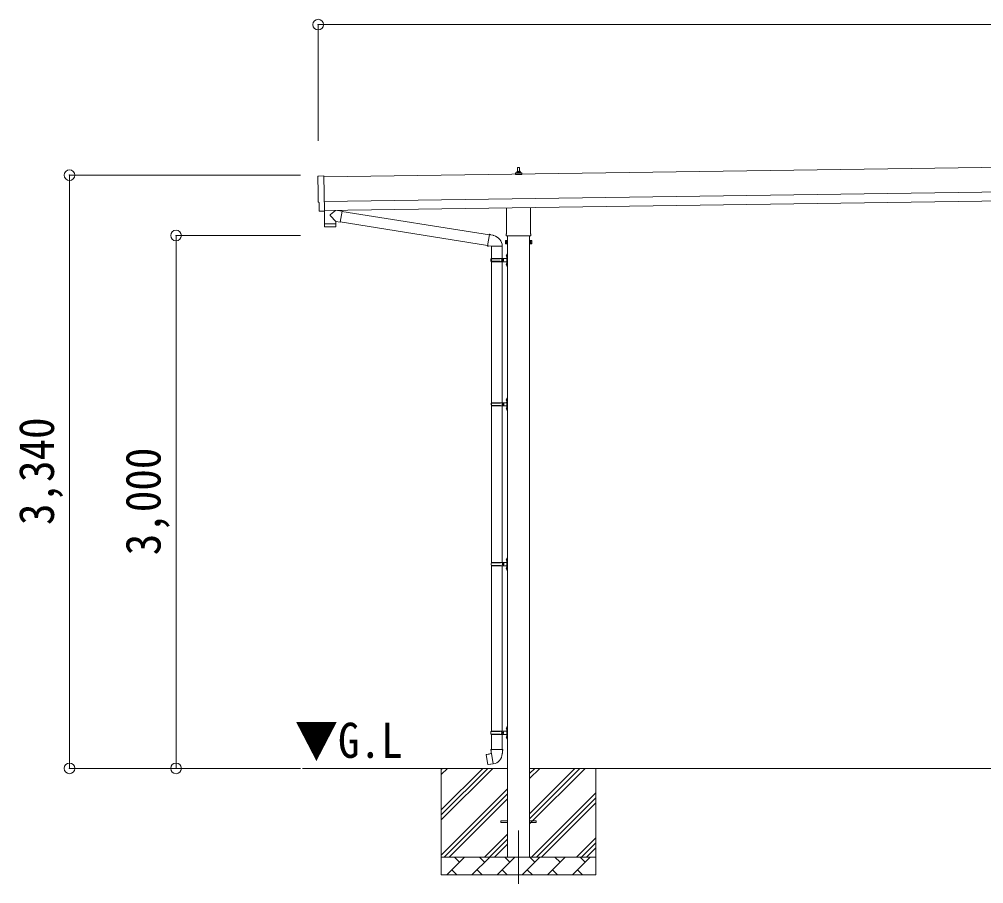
# Model space of a CAD drawing. Units: millimetres at full size, sheet at 1:60. Extents: x -16864 to 16864, y -11640 to 11640.
# Drawn here: x -563 to 4866, y -7743 to -2876 of the extents above; entities that cross this region are included whole.
import ezdxf
from ezdxf.enums import TextEntityAlignment as Align

# ---------------------------------------------------------------- set-up
doc = ezdxf.new("R2010")
doc.units = ezdxf.units.MM
doc.header["$LTSCALE"] = 60
doc.header["$PDMODE"] = 32
doc.header["$PDSIZE"] = 60
doc.linetypes.add('CHAIN1', pattern=[8, 5, -1, 1, -1])
for name, color, linetype, lineweight in [('0-1_Defpoints', 7, 'CHAIN1', 9), ('0-2_TEXT1', 4, 'Continuous', 9), ('0-3_SHAPE', 7, 'Continuous', 9), ('0-7_PARTS2', 7, 'Continuous', 9), ('0-8_TABLE1', 6, 'Continuous', 9), ('0-9_DIM1', 7, 'Continuous', 9)]:
    doc.layers.add(name, color=color, linetype=linetype, lineweight=lineweight)
doc.styles.add('ＭＳ ゴシック', font='')
doc.styles.get('ＭＳ ゴシック').set_extended_font_data('MS Gothic')

msp = doc.modelspace()

# ---------------------------------------------------------------- linework, layer by layer
at = {"layer": '0-1_Defpoints'}
msp.add_line((2247.05, -7443.97), (2247.05, -7792.97), dxfattribs=at)
at = {"layer": '0-2_TEXT1'}
for p, q in [((6887.12, -3681.28), (1151.66, -3763.22)), ((2229.11, -3750.22), (2229.11, -3742.5)), ((2229.49, -3741.72), (2265.23, -3741.72)), ((2229.88, -3741.53), (2236.6, -3739.9)), ((2236.98, -3739.72), (2257.74, -3739.72)), ((2237.36, -3738.93), (2237.36, -3734.72)), ((2238.36, -3734.72), (2256.36, -3734.72)), ((2241.36, -3734.72), (2242.09, -3711.19)), ((2243.09, -3710.22), (2251.64, -3710.22)), ((2252.64, -3711.19), (2253.36, -3734.72)), ((2257.36, -3738.93), (2257.36, -3734.72)), ((2264.85, -3741.53), (2258.13, -3739.9)), ((2265.61, -3750.22), (2265.61, -3742.5)), ((2265.61, -3750.22), (2229.11, -3750.22)), ((1153.66, -3903.2), (6889.12, -3821.27)), ((1154.37, -3953.2), (6889.84, -3871.26)), ((1134.79, -3957.25), (1127.87, -3956.98)), ((2178.75, -4084.2), (2178.75, -3938.56)), ((2315.35, -3936.61), (2315.35, -4084.2)), ((2173.05, -4122.47), (2173.81, -4121.16)), ((2173.05, -4122.47), (2173.05, -4139.47)), ((2177.05, -4092.97), (2177.05, -4087.47)), ((2314.99, -4096.47), (2179.12, -4096.47)), ((2184.55, -4096.47), (2184.55, -7593.97)), ((2309.55, -7593.97), (2309.55, -4096.47)), ((2317.05, -4087.47), (2317.05, -4092.97)), ((2321.05, -4122.47), (2320.3, -4121.16)), ((2321.05, -4122.47), (2321.05, -4139.47)), ((2173.05, -4139.47), (2173.81, -4140.79)), ((2180.05, -4126.07), (2173.81, -4126.07)), ((2180.05, -4135.88), (2173.81, -4135.88)), ((2180.05, -4140.79), (2173.81, -4140.79)), ((2182.55, -4140.17), (2180.05, -4140.17)), ((2311.55, -4140.17), (2314.05, -4140.17)), ((2314.05, -4126.07), (2320.3, -4126.07)), ((2314.05, -4135.88), (2320.3, -4135.88)), ((2314.05, -4140.79), (2320.3, -4140.79)), ((2321.05, -4139.47), (2320.3, -4140.79)), ((2147.05, -7389.47), (2184.55, -7389.47)), ((2147.05, -7398.47), (2147.05, -7389.47)), ((2147.05, -7389.47), (2184.55, -7389.47)), ((2147.05, -7398.47), (2147.05, -7389.47)), ((2147.05, -7398.47), (2184.55, -7398.47)), ((2147.05, -7398.47), (2184.55, -7398.47)), ((2309.55, -7389.47), (2347.05, -7389.47)), ((2309.55, -7389.47), (2347.05, -7389.47)), ((2309.55, -7398.47), (2347.05, -7398.47)), ((2309.55, -7398.47), (2347.05, -7398.47)), ((2347.05, -7398.47), (2347.05, -7389.47)), ((2347.05, -7398.47), (2347.05, -7389.47))]:
    msp.add_line(p, q, dxfattribs=at)
for points in [[(1120.04, -3760.23), (1151.58, -3758.13), (1154.41, -3955.96)], [(1124.99, -3954.03), (1124.32, -3907.01), (1123.72, -3907.02)], [(1135.53, -3956.96), (1136.19, -3956.32), (1154.43, -3956.97)], [(2180.05, -4140.79), (2180.05, -4121.16), (2173.81, -4121.16)], [(2180.05, -4140.17), (2180.05, -4121.77), (2182.55, -4121.77)], [(2314.05, -4140.17), (2314.05, -4121.77), (2311.55, -4121.77)], [(2314.05, -4140.79), (2314.05, -4121.16), (2320.3, -4121.16)]]:
    msp.add_lwpolyline(points, dxfattribs=at)
for points in [[(2182.55, -4141.47), (2182.55, -4120.47), (2184.55, -4120.47), (2184.55, -4141.47)], [(2311.55, -4141.47), (2311.55, -4120.47), (2309.55, -4120.47), (2309.55, -4141.47)]]:
    msp.add_lwpolyline(points, close=True, dxfattribs=at)
for centre, radius, start, end in [((2230.11, -3742.5), 1, 103.62699, 180), ((2236.36, -3738.93), 1, 283.62699, 0), ((2241.45, -3735.35), 4.13, 90, 171.17633), ((2238.36, -3735.72), 1, 90, 180), ((2243.09, -3711.22), 1, 90, 178.60509), ((2250.7, -3734.72), 4.83, 133.60282, 180), ((2244.03, -3734.72), 4.83, 0, 46.39718), ((2251.64, -3711.22), 1, 1.39491, 90), ((2253.28, -3735.35), 4.13, 8.82367, 90), ((2256.36, -3735.72), 1, 0, 90), ((2258.36, -3738.93), 1, 180, 256.37301), ((2264.61, -3742.5), 1, 0, 76.37301), ((2177.4, -4123.61), 4.34, 145.61575, 214.38425), ((2181.05, -4087.47), 4, 125.09963, 180), ((2181.05, -4092.97), 4, 180, 194.47751), ((2181.05, -4092.97), 4, 194.47751, 241.04498), ((2313.05, -4092.97), 4, 298.95502, 345.52249), ((2313.05, -4087.47), 4, 0, 54.90037), ((2313.05, -4092.97), 4, 345.52249, 0), ((2316.71, -4123.61), 4.34, 325.61575, 34.38425), ((2189.3, -4130.97), 16.24, 162.41205, 197.58795), ((2177.4, -4138.34), 4.34, 145.61575, 214.38425), ((2304.81, -4130.97), 16.24, 342.41205, 17.58795), ((2316.71, -4138.34), 4.34, 325.61575, 34.38425)]:
    msp.add_arc(centre, radius, start, end, dxfattribs=at)
for centre, major_axis, ratio, start_param, end_param in [((1120.24, -3763.22), (-3, -0.04), 0.99863, 4.7647489, 6.2979817), ((-3644.13, -3901.72), (4762.89, 68.04), 0.99863, 6.2686928, 6.2979817), ((1123.65, -3902.62), (-4.41, -0.06), 0.99863, 6.2686928, 7.8539816), ((1127.99, -3953.98), (-2.15, -2.1), 0.9974, 5.5252311, 7.0411395), ((1134.84, -3956.24), (-0.717, -0.7), 0.9974, 0.7579542, 1.5707963)]:
    msp.add_ellipse(centre, major_axis=major_axis, ratio=ratio, start_param=start_param, end_param=end_param, dxfattribs=at)
at = {"layer": '0-3_SHAPE'}
for p, q in [((2184.55, -7093.97), (1030.61, -7093.97)), ((1812.05, -7093.97), (1812.05, -7693.97)), ((1812.05, -7327.46), (2045.54, -7093.97)), ((1812.05, -7355.74), (2073.82, -7093.97)), ((1812.05, -7384.03), (2102.11, -7093.97)), ((1812.05, -7101.18), (1819.26, -7093.97)), ((1812.05, -7129.47), (1847.55, -7093.97)), ((5384.55, -7093.97), (2309.55, -7093.97)), ((2309.55, -7122.8), (2338.38, -7093.97)), ((2309.55, -7151.08), (2366.66, -7093.97)), ((2309.55, -7405.64), (2621.22, -7093.97)), ((2309.55, -7349.07), (2564.65, -7093.97)), ((2309.55, -7377.36), (2592.94, -7093.97)), ((2682.05, -7093.97), (2682.05, -7693.97)), ((1812.05, -7582.02), (2184.55, -7209.52)), ((1828.38, -7593.97), (2184.55, -7237.8)), ((1856.66, -7593.97), (2184.55, -7266.08)), ((2319.21, -7593.97), (2682.05, -7231.13)), ((2347.5, -7593.97), (2682.05, -7259.42)), ((2375.78, -7593.97), (2682.05, -7287.7)), ((2054.65, -7593.97), (2184.55, -7464.07)), ((2573.77, -7593.97), (2682.05, -7485.69)), ((2082.94, -7593.97), (2184.55, -7492.36)), ((2111.22, -7593.97), (2184.55, -7520.64)), ((2602.05, -7593.97), (2682.05, -7513.97)), ((2630.34, -7593.97), (2682.05, -7542.26)), ((1812.05, -7593.97), (2682.05, -7593.97)), ((1843.5, -7693.97), (1943.5, -7593.97)), ((1914.95, -7622.53), (1886.39, -7593.97)), ((1984.92, -7693.97), (2084.92, -7593.97)), ((2056.37, -7622.53), (2027.82, -7593.97)), ((2126.34, -7693.97), (2226.34, -7593.97)), ((2197.79, -7622.53), (2169.24, -7593.97)), ((2267.77, -7693.97), (2367.77, -7593.97)), ((2339.21, -7622.53), (2310.66, -7593.97)), ((2409.19, -7693.97), (2509.19, -7593.97)), ((2480.63, -7622.53), (2452.08, -7593.97)), ((2550.61, -7693.97), (2650.61, -7593.97)), ((2622.05, -7622.53), (2593.5, -7593.97)), ((2682.05, -7693.97), (1812.05, -7693.97)), ((1872.05, -7665.42), (1900.61, -7693.97)), ((2013.48, -7665.42), (2042.03, -7693.97)), ((2154.9, -7665.42), (2183.45, -7693.97)), ((2296.32, -7665.42), (2324.87, -7693.97)), ((2437.74, -7665.42), (2466.29, -7693.97)), ((2579.16, -7665.42), (2607.72, -7693.97))]:
    msp.add_line(p, q, dxfattribs=at)
at = {"layer": '0-8_TABLE1'}
for p, q in [((1119.05, -2906.34), (1119.05, -3560.66)), ((12978.05, -2906.34), (1119.05, -2906.34)), ((-280.95, -3753.68), (1019.75, -3753.68)), ((-280.95, -3753.68), (-280.95, -7093.97)), ((319.05, -4093.97), (1019.75, -4093.97)), ((319.05, -4093.97), (319.05, -7093.97)), ((-280.95, -7093.97), (1019.75, -7093.97))]:
    msp.add_line(p, q, dxfattribs=at)
for p in [(1119.05, -2906.34), (1119.05, -2906.34), (-280.95, -3753.68), (319.05, -4093.97), (-280.95, -7093.97), (319.05, -7093.97)]:
    msp.add_point(p, dxfattribs=at)
at = {"layer": '0-9_DIM1'}
for p, q in [((1154.41, -3955.96), (1154.43, -3956.97)), ((1215.82, -3952.32), (1188.17, -3974.83)), ((1253.44, -3956.33), (1227.6, -3952.15)), ((1253.44, -3956.33), (1243.27, -4019.21)), ((1253.14, -3958.16), (2083.49, -4090.36)), ((1218.86, -4015.26), (1187.99, -3982.16)), ((1218.86, -4015.26), (1243.27, -4019.21)), ((1218.86, -4015.26), (1219.04, -4027.28)), ((1243.57, -4017.39), (2073.07, -4149.46)), ((1155.06, -4029.19), (1155.47, -4042.24)), ((1216.05, -4044.32), (1158.51, -4045.15)), ((1159.54, -4028.13), (1159.57, -4029.13)), ((1214.54, -4027.34), (1214.53, -4028.34)), ((2072.75, -4151.28), (2078.28, -4119.91)), ((2083.81, -4088.55), (2078.28, -4119.91)), ((2083.81, -4088.55), (2084.96, -4086.56)), ((2084.96, -4086.56), (2088.52, -4087.19)), ((2088.52, -4087.19), (2088.93, -4089.54)), ((2103.45, -4092.36), (2105.13, -4093.99)), ((2105.13, -4093.99), (2107.25, -4094.44)), ((2072.75, -4151.28), (2073.15, -4153.53)), ((2072.75, -4151.28), (2077.9, -4152.09)), ((2073.15, -4153.53), (2076.71, -4154.16)), ((2076.71, -4154.16), (2077.9, -4152.09)), ((2077.9, -4152.09), (2092.51, -4154.41)), ((2092.51, -4154.41), (2094.71, -4153.42)), ((2155.01, -4153.82), (2093.83, -4153.82)), ((2094.55, -4153.82), (2094.55, -4223.11)), ((2154.55, -4153.82), (2154.55, -4223.11)), ((2091.55, -4225.11), (2141.89, -4225.11)), ((2092.55, -4223.11), (2178.55, -4223.11)), ((2092.55, -4223.11), (2092.55, -4225.11)), ((2094.55, -4222.89), (2094.55, -5934.97)), ((2151.55, -4223.11), (2151.55, -4227.61)), ((2151.55, -4227.61), (2153.55, -4227.61)), ((2153.55, -4227.61), (2153.55, -4232.11)), ((2153.55, -4236.61), (2153.55, -4232.11)), ((2154.55, -4222.89), (2154.55, -5934.97)), ((2159.55, -4223.11), (2159.55, -4232.11)), ((2159.55, -4227.61), (2162.55, -4227.61)), ((2159.55, -4241.11), (2159.55, -4232.11)), ((2162.55, -4227.61), (2162.55, -4232.11)), ((2162.55, -4236.61), (2162.55, -4232.11)), ((2178.25, -4205.96), (2180.3, -4206.96)), ((2179.52, -4203.96), (2180.15, -4203.96)), ((2179.52, -4203.96), (2179.52, -4212.26)), ((2179.52, -4212.26), (2180.15, -4212.26)), ((2180.15, -4203.96), (2180.15, -4212.26)), ((2180.15, -4203.96), (2180.55, -4204.36)), ((2180.15, -4212.26), (2180.55, -4211.86)), ((2180.3, -4206.96), (2180.91, -4208.11)), ((2180.55, -4200.11), (2183.55, -4198.61)), ((2180.55, -4200.11), (2180.55, -4232.11)), ((2180.55, -4204.36), (2180.55, -4211.86)), ((2180.55, -4264.11), (2180.55, -4232.11)), ((2183.55, -4198.61), (2183.55, -4232.11)), ((2183.55, -4198.61), (2184.55, -4198.61)), ((2183.55, -4265.61), (2183.55, -4232.11)), ((2184.55, -4198.61), (2184.55, -4232.11)), ((2184.55, -4265.61), (2184.55, -4232.11)), ((2091.55, -4239.11), (2141.89, -4239.11)), ((2092.55, -4241.11), (2092.55, -4239.11)), ((2092.55, -4241.11), (2178.55, -4241.11)), ((2151.55, -4241.11), (2151.55, -4236.61)), ((2151.55, -4236.61), (2153.55, -4236.61)), ((2159.55, -4236.61), (2162.55, -4236.61)), ((2178.25, -4253.96), (2180.3, -4254.96)), ((2179.52, -4251.96), (2180.15, -4251.96)), ((2179.52, -4251.96), (2179.52, -4260.26)), ((2179.52, -4260.26), (2180.15, -4260.26)), ((2180.15, -4251.96), (2180.15, -4260.26)), ((2180.15, -4251.96), (2180.55, -4252.36)), ((2180.15, -4260.26), (2180.55, -4259.86)), ((2180.3, -4254.96), (2180.91, -4256.11)), ((2180.55, -4252.36), (2180.55, -4259.86)), ((2180.55, -4264.11), (2183.55, -4265.61)), ((2183.55, -4265.61), (2184.55, -4265.61)), ((2094.05, -5036.97), (2144.39, -5036.97)), ((2095.05, -5034.97), (2095.05, -5036.97)), ((2095.05, -5034.97), (2178.55, -5034.97)), ((2154.05, -5034.97), (2154.05, -5039.47)), ((2154.05, -5039.47), (2156.05, -5039.47)), ((2154.05, -5052.97), (2154.05, -5048.47)), ((2154.05, -5048.47), (2156.05, -5048.47)), ((2156.05, -5039.47), (2156.05, -5043.97)), ((2156.05, -5048.47), (2156.05, -5043.97)), ((2162.05, -5034.97), (2162.05, -5043.97)), ((2162.05, -5039.47), (2165.05, -5039.47)), ((2162.05, -5052.97), (2162.05, -5043.97)), ((2162.05, -5048.47), (2165.05, -5048.47)), ((2165.05, -5039.47), (2165.05, -5043.97)), ((2165.05, -5048.47), (2165.05, -5043.97)), ((2178.25, -5017.83), (2180.3, -5018.82)), ((2179.52, -5015.82), (2180.15, -5015.82)), ((2179.52, -5015.82), (2179.52, -5024.12)), ((2179.52, -5024.12), (2180.15, -5024.12)), ((2180.15, -5015.82), (2180.15, -5024.12)), ((2180.15, -5015.82), (2180.55, -5016.22)), ((2180.15, -5024.12), (2180.55, -5023.72)), ((2180.3, -5018.82), (2180.91, -5019.97)), ((2180.55, -5011.97), (2183.55, -5010.47)), ((2180.55, -5011.97), (2180.55, -5043.97)), ((2180.55, -5016.22), (2180.55, -5023.72)), ((2180.55, -5075.97), (2180.55, -5043.97)), ((2183.55, -5010.47), (2183.55, -5043.97)), ((2183.55, -5010.47), (2184.55, -5010.47)), ((2183.55, -5077.47), (2183.55, -5043.97)), ((2184.55, -5010.47), (2184.55, -5043.97)), ((2184.55, -5077.47), (2184.55, -5043.97)), ((2094.05, -5050.97), (2144.39, -5050.97)), ((2095.05, -5052.97), (2095.05, -5050.97)), ((2095.05, -5052.97), (2178.55, -5052.97)), ((2178.25, -5065.83), (2180.3, -5066.82)), ((2179.52, -5063.82), (2180.15, -5063.82)), ((2179.52, -5063.82), (2179.52, -5072.12)), ((2179.52, -5072.12), (2180.15, -5072.12)), ((2180.15, -5063.82), (2180.15, -5072.12)), ((2180.15, -5063.82), (2180.55, -5064.22)), ((2180.15, -5072.12), (2180.55, -5071.72)), ((2180.3, -5066.82), (2180.91, -5067.97)), ((2180.55, -5064.22), (2180.55, -5071.72)), ((2180.55, -5075.97), (2183.55, -5077.47)), ((2183.55, -5077.47), (2184.55, -5077.47)), ((2179.52, -5915.82), (2180.15, -5915.82)), ((2179.52, -5915.82), (2179.52, -5924.12)), ((2180.15, -5915.82), (2180.15, -5924.12)), ((2180.15, -5915.82), (2180.55, -5916.22)), ((2180.55, -5911.97), (2183.55, -5910.47)), ((2180.55, -5911.97), (2180.55, -5943.97)), ((2180.55, -5916.22), (2180.55, -5923.72)), ((2183.55, -5910.47), (2183.55, -5943.97)), ((2183.55, -5910.47), (2184.55, -5910.47)), ((2184.55, -5910.47), (2184.55, -5943.97)), ((2094.05, -5936.97), (2144.39, -5936.97)), ((2094.05, -5950.97), (2144.39, -5950.97)), ((2094.55, -5952.97), (2094.55, -6884.97)), ((2095.05, -5934.97), (2095.05, -5936.97)), ((2095.05, -5934.97), (2178.55, -5934.97)), ((2095.05, -5952.97), (2095.05, -5950.97)), ((2095.05, -5952.97), (2178.55, -5952.97)), ((2154.05, -5934.97), (2154.05, -5939.47)), ((2154.05, -5939.47), (2156.05, -5939.47)), ((2154.05, -5952.97), (2154.05, -5948.47)), ((2154.05, -5948.47), (2156.05, -5948.47)), ((2154.55, -5952.97), (2154.55, -6884.97)), ((2156.05, -5939.47), (2156.05, -5943.97)), ((2156.05, -5948.47), (2156.05, -5943.97)), ((2162.05, -5934.97), (2162.05, -5943.97)), ((2162.05, -5939.47), (2165.05, -5939.47)), ((2162.05, -5952.97), (2162.05, -5943.97)), ((2162.05, -5948.47), (2165.05, -5948.47)), ((2165.05, -5939.47), (2165.05, -5943.97)), ((2165.05, -5948.47), (2165.05, -5943.97)), ((2178.25, -5917.83), (2180.3, -5918.82)), ((2178.25, -5965.83), (2180.3, -5966.82)), ((2179.52, -5924.12), (2180.15, -5924.12)), ((2179.52, -5963.82), (2180.15, -5963.82)), ((2179.52, -5963.82), (2179.52, -5972.12)), ((2180.15, -5924.12), (2180.55, -5923.72)), ((2180.15, -5963.82), (2180.15, -5972.12)), ((2180.15, -5963.82), (2180.55, -5964.22)), ((2180.15, -5972.12), (2180.55, -5971.72)), ((2180.3, -5918.82), (2180.91, -5919.97)), ((2180.3, -5966.82), (2180.91, -5967.97)), ((2180.55, -5975.97), (2180.55, -5943.97)), ((2180.55, -5964.22), (2180.55, -5971.72)), ((2183.55, -5977.47), (2183.55, -5943.97)), ((2184.55, -5977.47), (2184.55, -5943.97)), ((2179.52, -5972.12), (2180.15, -5972.12)), ((2180.55, -5975.97), (2183.55, -5977.47)), ((2183.55, -5977.47), (2184.55, -5977.47)), ((2091.55, -6886.97), (2141.89, -6886.97)), ((2092.55, -6884.97), (2178.55, -6884.97)), ((2092.55, -6884.97), (2092.55, -6886.97)), ((2151.55, -6884.97), (2151.55, -6889.47)), ((2151.55, -6889.47), (2153.55, -6889.47)), ((2153.55, -6889.47), (2153.55, -6893.97)), ((2153.55, -6898.47), (2153.55, -6893.97)), ((2159.55, -6884.97), (2159.55, -6893.97)), ((2159.55, -6889.47), (2162.55, -6889.47)), ((2159.55, -6902.97), (2159.55, -6893.97)), ((2162.55, -6889.47), (2162.55, -6893.97)), ((2162.55, -6898.47), (2162.55, -6893.97)), ((2178.25, -6867.83), (2180.3, -6868.82)), ((2179.52, -6865.82), (2180.15, -6865.82)), ((2179.52, -6865.82), (2179.52, -6874.12)), ((2179.52, -6874.12), (2180.15, -6874.12)), ((2180.15, -6865.82), (2180.15, -6874.12)), ((2180.15, -6865.82), (2180.55, -6866.22)), ((2180.15, -6874.12), (2180.55, -6873.72)), ((2180.3, -6868.82), (2180.91, -6869.97)), ((2180.55, -6861.97), (2183.55, -6860.47)), ((2180.55, -6861.97), (2180.55, -6893.97)), ((2180.55, -6866.22), (2180.55, -6873.72)), ((2180.55, -6925.97), (2180.55, -6893.97)), ((2183.55, -6860.47), (2183.55, -6893.97)), ((2183.55, -6860.47), (2184.55, -6860.47)), ((2183.55, -6927.47), (2183.55, -6893.97)), ((2184.55, -6860.47), (2184.55, -6893.97)), ((2184.55, -6927.47), (2184.55, -6893.97)), ((2091.55, -6900.97), (2141.89, -6900.97)), ((2092.55, -6902.97), (2092.55, -6900.97)), ((2092.55, -6902.97), (2178.55, -6902.97)), ((2094.55, -6902.97), (2094.55, -6987.9)), ((2151.55, -6902.97), (2151.55, -6898.47)), ((2151.55, -6898.47), (2153.55, -6898.47)), ((2154.55, -6902.97), (2154.55, -6987.9)), ((2159.55, -6898.47), (2162.55, -6898.47)), ((2178.25, -6915.83), (2180.3, -6916.82)), ((2179.52, -6913.82), (2180.15, -6913.82)), ((2179.52, -6913.82), (2179.52, -6922.12)), ((2179.52, -6922.12), (2180.15, -6922.12)), ((2180.15, -6913.82), (2180.15, -6922.12)), ((2180.15, -6913.82), (2180.55, -6914.22)), ((2180.15, -6922.12), (2180.55, -6921.72)), ((2180.3, -6916.82), (2180.91, -6917.97)), ((2180.55, -6914.22), (2180.55, -6921.72)), ((2180.55, -6925.97), (2183.55, -6927.47)), ((2183.55, -6927.47), (2184.55, -6927.47)), ((2092.7, -6987.9), (2090.55, -6988.68)), ((2090.55, -6988.68), (2090.55, -6992.3)), ((2090.55, -6992.3), (2092.8, -6993.12)), ((2092.7, -6987.9), (2124.55, -6987.9)), ((2092.7, -6987.9), (2092.8, -6993.12)), ((2092.8, -6993.12), (2093.05, -7007.9)), ((2156.4, -6987.9), (2124.55, -6987.9)), ((2158.55, -6992.3), (2156.31, -6993.12)), ((2156.4, -6987.9), (2158.55, -6988.68)), ((2158.55, -6988.68), (2158.55, -6992.3)), ((2066.1, -7016.35), (2065.29, -7017.52)), ((2065.29, -7017.52), (2074.91, -7072.08)), ((2093.96, -7011.1), (2066.1, -7016.35)), ((2078.84, -7013.75), (2078.63, -7013.99)), ((2093.05, -7007.9), (2094.4, -7009.9)), ((2104.32, -7068.4), (2094.18, -7010.93)), ((2094.21, -7010.1), (2094.21, -7010.81)), ((2094.4, -7009.9), (2094.37, -7009.91)), ((2154.74, -7009.84), (2154.67, -7012.01)), ((2156.06, -7007.9), (2154.74, -7009.84)), ((2088.93, -7070.99), (2088.65, -7070.84)), ((2104.62, -7069.16), (2104.38, -7068.5))]:
    msp.add_line(p, q, dxfattribs=at)
for points in [[(1154.02, -3956.95), (1155.04, -4028.19), (1219.04, -4027.28)], [(1219.01, -4041.33), (1219.05, -4028.28), (1155.06, -4029.19)], [(2083.81, -4088.55), (2088.93, -4089.54), (2103.45, -4092.36)], [(2178.25, -4210.26), (2180.3, -4209.26), (2180.91, -4208.11)], [(2178.25, -4258.26), (2180.3, -4257.26), (2180.91, -4256.11)], [(2178.25, -5022.12), (2180.3, -5021.12), (2180.91, -5019.97)], [(2178.25, -5070.12), (2180.3, -5069.12), (2180.91, -5067.97)], [(2178.25, -5922.12), (2180.3, -5921.12), (2180.91, -5919.97)], [(2178.25, -5970.12), (2180.3, -5969.12), (2180.91, -5967.97)], [(2178.25, -6872.12), (2180.3, -6871.12), (2180.91, -6869.97)], [(2178.25, -6920.12), (2180.3, -6919.12), (2180.91, -6917.97)], [(2156.4, -6987.9), (2156.31, -6993.12), (2156.06, -7007.9)], [(2081.08, -7013.53), (2080.8, -7013.38), (2078.84, -7013.75)], [(2104.05, -7068.31), (2076.07, -7072.9), (2074.91, -7072.08)], [(2091.12, -7070.43), (2090.9, -7070.67), (2088.93, -7070.99)]]:
    msp.add_lwpolyline(points, dxfattribs=at)
for centre, radius, start, end in [((1191.48, -3978.58), 5, 131.47396, 225.79244), ((1158.47, -4042.15), 3, 181.81845, 270.86677), ((1216.01, -4041.32), 3, 270.81845, 359.81845), ((2094.71, -4153.42), 60.3, 359.62495, 78), ((2140.3, -4232.11), 49.25, 171.82876, 180.00002), ((2140.3, -4232.11), 49.25, 180.00002, 188.17127), ((2141.89, -4223.11), 2, 270, 359.99998), ((2183.85, -4208.11), 6, 136.21765, 223.78235), ((2178.55, -4221.11), 2, 270, 359.99998), ((2141.89, -4241.11), 2, 0.00005, 90.00004), ((2183.85, -4256.11), 6, 136.21765, 223.78235), ((2178.55, -4243.11), 2, 0.00005, 90.00004), ((2142.8, -5043.97), 49.25, 171.82876, 180.00002), ((2142.8, -5043.97), 49.25, 180.00002, 188.17127), ((2144.39, -5034.97), 2, 270, 359.99998), ((2183.85, -5019.97), 6, 136.21765, 223.78235), ((2178.55, -5032.97), 2, 270, 359.99998), ((2144.39, -5052.97), 2, 0.00005, 90.00004), ((2183.85, -5067.97), 6, 136.21765, 223.78235), ((2178.55, -5054.97), 2, 0.00005, 90.00004), ((2183.85, -5919.97), 6, 136.21765, 223.78235), ((2142.8, -5943.97), 49.25, 171.82876, 180.00002), ((2142.8, -5943.97), 49.25, 180.00002, 188.17127), ((2144.39, -5934.97), 2, 270, 359.99998), ((2144.39, -5952.97), 2, 0.00005, 90.00004), ((2183.85, -5967.97), 6, 136.21765, 223.78235), ((2178.55, -5932.97), 2, 270, 359.99998), ((2178.55, -5954.97), 2, 0.00005, 90.00004), ((2140.3, -6893.97), 49.25, 171.82876, 180.00002), ((2140.3, -6893.97), 49.25, 180.00002, 188.17127), ((2141.89, -6884.97), 2, 270, 359.99998), ((2183.85, -6869.97), 6, 136.21765, 223.78235), ((2178.55, -6882.97), 2, 270, 359.99998), ((2141.89, -6902.97), 2, 0.00005, 90.00004), ((2183.85, -6917.97), 6, 136.21765, 223.78235), ((2178.55, -6904.97), 2, 0.00005, 90.00004), ((2093.91, -7010.81), 0.3, 280.66842, 0), ((2094.41, -7010.1), 0.2, 100, 180), ((2094.4, -7009.9), 60.3, 279.96938, 358), ((2104.1, -7068.6), 0.3, 20, 99.33158), ((2104.81, -7069.09), 0.2, 200, 279.96938)]:
    msp.add_arc(centre, radius, start, end, dxfattribs=at)

# ---------------------------------------------------------------- texts
at = {"layer": '0-7_PARTS2', "style": 'ＭＳ ゴシック', "width": 0.9}
msp.add_text('▼G.L', height=197.9, dxfattribs=at).set_placement((987.89, -7094.26), align=Align.BOTTOM_LEFT)
at = {"layer": '0-8_TABLE1', "color": 7, "style": 'ＭＳ ゴシック', "width": 0.9}
for s, p in [('3,340', (-308.45, -5723.83)), ('3,000', (291.55, -5893.97))]:
    msp.add_text(s, height=197.9, rotation=90, dxfattribs=at).set_placement(p, align=Align.BOTTOM_LEFT)

doc.saveas('drawing.dxf')
